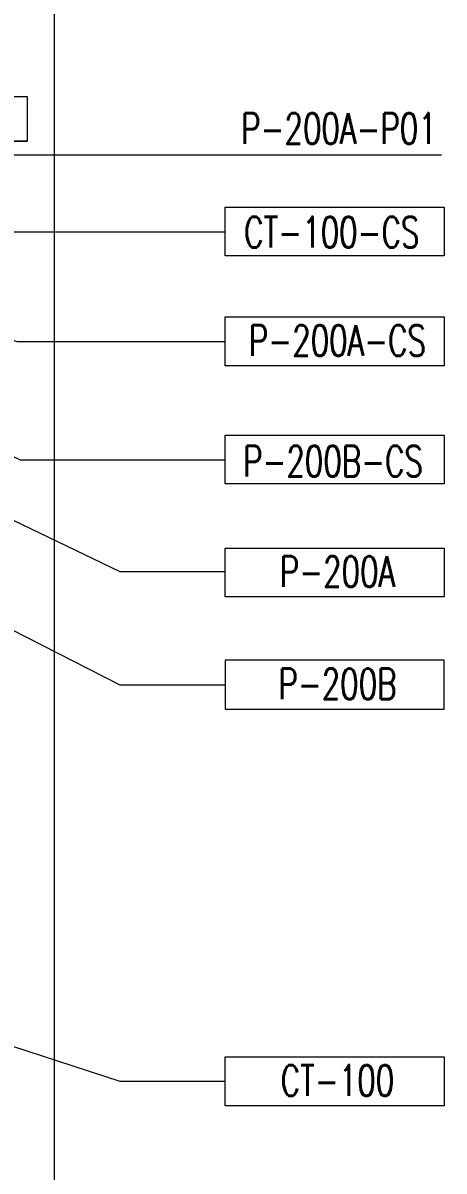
# Model space of a CAD drawing. Header units: inches. Extents: x -1128 to 651, y 96 to 845.
# Drawn here: x 498 to 530.3, y 685.7 to 773.7 of the extents above; entities that cross this region are included whole.
import ezdxf
from ezdxf.enums import TextEntityAlignment as Align

# ---------------------------------------------------------------- set-up
doc = ezdxf.new("R2010")
doc.units = ezdxf.units.IN
doc.header["$MEASUREMENT"] = 0
doc.layers.add('Layer 1', color=7, linetype='Continuous')
doc.styles.add('HZTXT', font='txt_qlt.shx', dxfattribs={"width": 0.7, "bigfont": 'hztxt.shx'})

msp = doc.modelspace()

# ---------------------------------------------------------------- linework, layer by layer
at = {"layer": 'Layer 1', "color": 0, "lineweight": 5}
for points in [[(434.504, 778.763), (500.436, 778.763), (500.436, 681.601), (434.504, 681.601), (434.504, 778.763)], [(498.397, 768), (491.071, 768)], [(498.397, 768), (491.071, 768)], [(491.071, 764.602), (498.397, 764.602), (498.397, 768)], [(498.397, 764.602), (491.071, 764.602)], [(488.956, 763.544), (530.117, 763.544)], [(451.194, 762.638), (497.83, 740.17), (513.539, 740.17)], [(459.88, 762.638), (497.566, 749.233), (513.539, 749.233)], [(468.376, 762.676), (497.377, 757.654), (513.539, 757.654)], [(513.539, 759.542), (530.305, 759.542), (530.305, 755.803), (513.539, 755.803), (513.539, 759.542)], [(513.539, 751.121), (530.305, 751.121), (530.305, 747.382), (513.539, 747.382), (513.539, 751.121)], [(464.675, 743.757), (505.458, 722.913), (513.539, 722.913)], [(480.233, 743.757), (505.458, 731.598), (513.539, 731.598)], [(513.539, 742.058), (530.305, 742.058), (530.305, 738.319), (513.539, 738.319), (513.539, 742.058)], [(513.539, 733.41), (530.305, 733.41), (530.305, 729.672), (513.539, 729.672), (513.539, 733.41)], [(530.305, 724.801), (513.539, 724.801), (513.539, 721.062), (530.305, 721.062), (530.305, 724.801)], [(472.077, 703.428), (505.458, 692.552), (513.539, 692.552)], [(513.539, 694.402), (530.305, 694.402), (530.305, 690.664), (513.539, 690.664), (513.539, 694.402)]]:
    msp.add_lwpolyline(points, dxfattribs=at)

# ---------------------------------------------------------------- texts
at = {"color": 0, "lineweight": 9, "style": 'HZTXT', "width": 0.7}
for s, p in [('P-200A-P01', (522.254, 764.389)), ('CT-100-CS', (521.705, 756.441)), ('P-200A-CS', (522.138, 748.135)), ('P-200B-CS', (521.798, 738.887)), ('P-200A', (522.138, 730.425)), ('P-200B', (522.138, 721.815)), ('CT-100', (522.138, 691.417))]:
    msp.add_text(s, height=2.3557, dxfattribs=at).set_placement(p, align=Align.CENTER)

doc.saveas('drawing.dxf')
